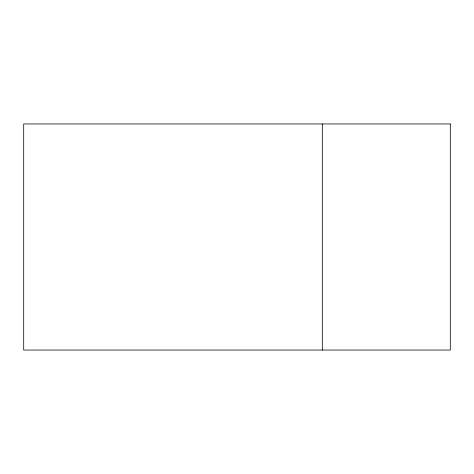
<?xml version="1.0" encoding="UTF-8"?>
<svg xmlns="http://www.w3.org/2000/svg" width="474" height="474" viewBox="0 0 474 474"><rect width="100%" height="100%" fill="white"/><g stroke="black" fill="none" stroke-linecap="round" stroke-linejoin="round"><path stroke-width="0.71" d="M322.32 123.951L322.32 350.049M450.3 123.951L23.7 123.951L23.7 350.049L450.3 350.049L450.3 123.951"/></g></svg>
